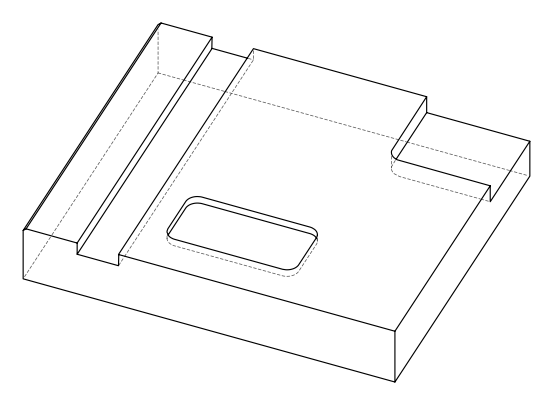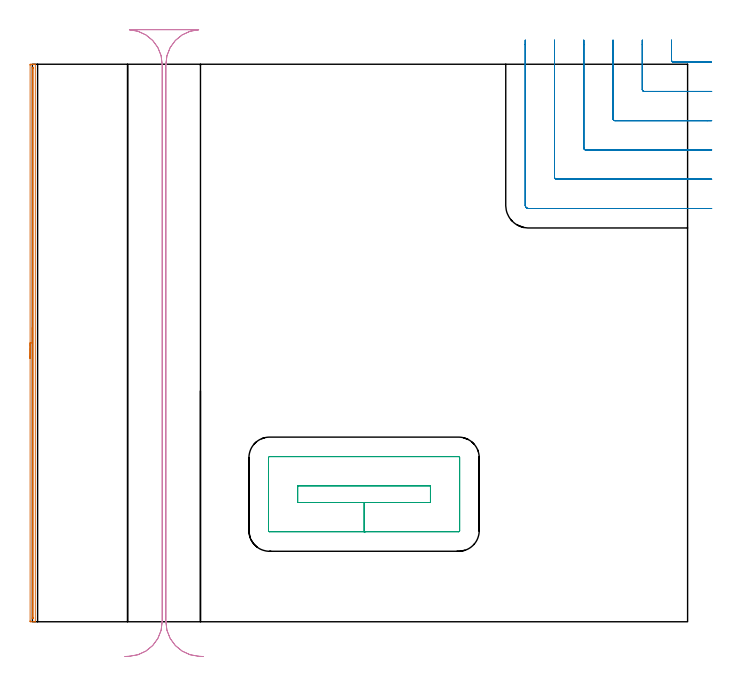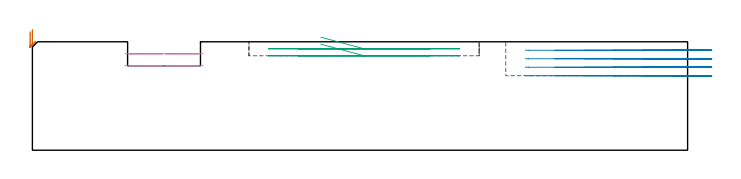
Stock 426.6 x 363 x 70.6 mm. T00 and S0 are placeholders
(PLAN: 4 operations, 2 tool changes, 19.2 min)
(1 AREA_MILL | FG_CHAMFER_SURFACE | UGT0205_001 | 5.95 min | 2098 mm3)
(2 MILL_CORNER_NOTCH_RECTANGULAR | CORNER_NOTCH_RECTANGULAR | UGT0201_109 | Follow Part, ap 6.35, ae 75% | 7.12 min | 277917 mm3)
(3 MILL_RECTANGULAR_POCKET | POCKET_RECTANGULAR_STRAIGHT | UGT0201_109 | Follow Part, ap 6.35, ae 75% | 2.48 min | 99971 mm3)
(4 MILL_RECTANGULAR_SLOT | SLOT_RECTANGULAR | UGT0201_009 | Follow Part, ap 11.25, ae 75% | 3.69 min | 268539 mm3)
(TOOL UGT0205_001 | Chamfer Mill 20 x 3 x 45 deg. | D20 FL50 Z2)
(TOOL UGT0201_109 | End Mill 25.4 mm | D25.4 FL25 Z2)
(TOOL UGT0201_009 | End Mill 45 mm | D45 FL63 Z6)
(OP 1 AREA_MILL)
G17 G21 G94 G90
T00 M6
G54
G17 G0 G90 X-1.5 Y171.5 S1061 M3
G43 Z80.6 H0
Z77.2
G94 G1 Y171.538 Z76.328 F250.
Y171.652 Z75.464
Y171.841 Z74.612
Y172.103 Z73.78
Y172.437 Z72.974
Y172.84 Z72.2
Y173.308 Z71.464
Y173.84 Z70.772
Y174.429 Z70.129
Y175.072 Z69.54
Y175.764 Z69.008
Y176.5 Z68.54
Y177.274 Z68.137
Y178.08 Z67.803
Y178.912 Z67.541
Y179.764 Z67.352
Y180.628 Z67.238
Y181.5 Z67.2
X-1.499 Y362.383 Z67.201
X-1.496 Y362.771
X-1.491 Y362.99 Z67.204
X-1.115 Y363. Z67.579
X-0.572 Z68.125
X-0.238 Z68.458
X0.305 Z69.001
X0.638 Z69.333
X1.306 Z70.005
X1.607 Z70.307
X1.755 Y362.998 Z70.448
X1.898 Y362.99 Z70.589
X1.9 Y362.83 Z70.6
Y0.17
X1.898 Y0.01 Z70.589
X1.755 Y0.002 Z70.448
X1.607 Y0. Z70.306
X1.306 Z70.005
X0.638 Z69.333
X-0.572 Z68.125
X-1.115 Y0.001 Z67.579
X-1.342 Y0.004 Z67.353
X-1.491 Y0.01 Z67.204
X-1.496 Y0.228 Z67.201
X-1.5 Y0.617 Z67.2
Y181.5
X-0.086 Z68.614
X-0.085 Y360.597 Z68.615
X-0.083 Y360.888 Z68.617
X-0.081 Y360.96 Z68.619
X-0.079 Y360.988 Z68.621
X-0.063 Y360.991 Z68.637
X0.002 Y360.995 Z68.702
X0.244 Y360.999 Z68.944
X0.419 Y360.997 Z69.119
X0.451 Y360.994 Z69.151
X0.479 Y360.99 Z69.179
X0.48 Y360.95 Z69.18
X0.484 Y360.754 Z69.184
X0.485 Y360.597 Z69.185
X0.486 Y360.441 Z69.186
X0.485 Y2.559 Z69.185
Y2.403
X0.483 Y2.333 Z69.183
X0.475 Y2.01 Z69.175
X0.155 Y2.002 Z68.855
X-0.019 Y2.003 Z68.681
X-0.051 Y2.006 Z68.649
X-0.079 Y2.01 Z68.621
X-0.08 Y2.05 Z68.62
X-0.084 Y2.246 Z68.616
X-0.085 Y2.403 Z68.615
X-0.086 Y2.986 Z68.614
Y181.5
Y182.372 Z68.652
Y183.237 Z68.766
Y184.088 Z68.955
Y184.92 Z69.217
Y185.726 Z69.551
Y186.5 Z69.954
Y187.236 Z70.423
Y187.928 Z70.954
Y188.571 Z71.543
Y189.16 Z72.186
Y189.692 Z72.878
Y190.16 Z73.614
Y190.563 Z74.388
Y190.897 Z75.194
Y191.159 Z76.026
Y191.348 Z76.878
Y191.462 Z77.743
Y191.5 Z78.614
G0 Z80.6
M5
M2
(OP 2 MILL_CORNER_NOTCH_RECTANGULAR)
G17 G21 G94 G90
T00 M6
G54
G17 G0 G90 X416.15 Y378.7 S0 M3
G43 Z80.6 H0
Z65.075
G94 G1 Y375.7 F250.
Y365.612 F500.
G3 X417.412 Y364.35 R1.27
G1 X439.228
X442.228 F250.
G0 Z80.6
X397.1 Y378.7
Z65.075
G1 Y375.7
Y346.563 F500.
G3 X398.363 Y345.3 R1.27
G1 X439.3
X442.3 F250.
G0 Z80.6
X378.05 Y378.7
Z65.075
G1 Y375.7
Y327.514 F500.
G3 X379.314 Y326.25 R1.27
G1 X439.3
X442.3 F250.
G0 Z80.6
X359. Y378.7
Z65.075
G1 Y375.7
Y308.464 F500.
G3 X360.264 Y307.2 R1.27
G1 X439.3
X442.3 F250.
G0 Z80.6
X339.95 Y378.7
Z65.075
G1 Y375.7
Y289.414 F500.
G3 X341.214 Y288.15 R1.27
G1 X439.3
X442.3 F250.
G0 Z80.6
X320.9 Y378.7
Z65.075
G1 Y375.7
Y271.2 F500.
G3 X323. Y269.1 R2.1
G1 X439.3
X442.3 F250.
G0 Z80.6
X416.15 Y378.7
Z59.55
G1 Y375.7
Y365.612 F500.
G3 X417.412 Y364.35 R1.27
G1 X439.228
X442.228 F250.
G0 Z80.6
X397.1 Y378.7
Z59.55
G1 Y375.7
Y346.563 F500.
G3 X398.363 Y345.3 R1.27
G1 X439.3
X442.3 F250.
G0 Z80.6
X378.05 Y378.7
Z59.55
G1 Y375.7
Y327.514 F500.
G3 X379.314 Y326.25 R1.27
G1 X439.3
X442.3 F250.
G0 Z80.6
X359. Y378.7
Z59.55
G1 Y375.7
Y308.464 F500.
G3 X360.264 Y307.2 R1.27
G1 X439.3
X442.3 F250.
G0 Z80.6
X339.95 Y378.7
Z59.55
G1 Y375.7
Y289.414 F500.
G3 X341.214 Y288.15 R1.27
G1 X439.3
X442.3 F250.
G0 Z80.6
X320.9 Y378.7
Z59.55
G1 Y375.7
Y271.2 F500.
G3 X323. Y269.1 R2.1
G1 X439.3
X442.3 F250.
G0 Z80.6
X416.15 Y378.7
Z54.025
G1 Y375.7
Y365.612 F500.
G3 X417.412 Y364.35 R1.27
G1 X439.228
X442.228 F250.
G0 Z80.6
X397.1 Y378.7
Z54.025
G1 Y375.7
Y346.563 F500.
G3 X398.363 Y345.3 R1.27
G1 X439.3
X442.3 F250.
G0 Z80.6
X378.05 Y378.7
Z54.025
G1 Y375.7
Y327.514 F500.
G3 X379.314 Y326.25 R1.27
G1 X439.3
X442.3 F250.
G0 Z80.6
X359. Y378.7
Z54.025
G1 Y375.7
Y308.464 F500.
G3 X360.264 Y307.2 R1.27
G1 X439.3
X442.3 F250.
G0 Z80.6
X339.95 Y378.7
Z54.025
G1 Y375.7
Y289.414 F500.
G3 X341.214 Y288.15 R1.27
G1 X439.3
X442.3 F250.
G0 Z80.6
X320.9 Y378.7
Z54.025
G1 Y375.7
Y271.2 F500.
G3 X323. Y269.1 R2.1
G1 X439.3
X442.3 F250.
G0 Z80.6
X416.15 Y378.7
Z48.5
G1 Y375.7
Y365.612 F500.
G3 X417.412 Y364.35 R1.27
G1 X439.228
X442.228 F250.
G0 Z80.6
X397.1 Y378.7
Z48.5
G1 Y375.7
Y346.563 F500.
G3 X398.363 Y345.3 R1.27
G1 X439.3
X442.3 F250.
G0 Z80.6
X378.05 Y378.7
Z48.5
G1 Y375.7
Y327.514 F500.
G3 X379.314 Y326.25 R1.27
G1 X439.3
X442.3 F250.
G0 Z80.6
X359. Y378.7
Z48.5
G1 Y375.7
Y308.464 F500.
G3 X360.264 Y307.2 R1.27
G1 X439.3
X442.3 F250.
G0 Z80.6
X339.95 Y378.7
Z48.5
G1 Y375.7
Y289.414 F500.
G3 X341.214 Y288.15 R1.27
G1 X439.3
X442.3 F250.
G0 Z80.6
X320.9 Y378.7
Z48.5
G1 Y375.7
Y271.2 F500.
G3 X323. Y269.1 R2.1
G1 X439.3
X442.3 F250.
G0 Z80.6
M5
M2
(OP 3 MILL_RECTANGULAR_POCKET)
G17 G21 G94 G90
T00 M6
G54
G17 G0 G90 X187.773 Y77.65 S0 M3
G43 Z80.6 H0
Z73.6
G94 G1 X215.95 Z66.05 F250.
X259.15 F500.
Y88.45
X172.75
Y77.65
X215.95
Y58.6
X277.5
G3 X278.2 Y59.3 R0.7
G1 Y106.8
G3 X277.5 Y107.5 R0.7
G1 X154.4
G3 X153.7 Y106.8 R0.7
G1 Y59.3
G3 X154.4 Y58.6 R0.7
G1 X215.95
X216.95
G0 X187.773 Y77.65 Z69.05
G1 X215.95 Z61.5 F250.
X259.15 F500.
Y88.45
X172.75
Y77.65
X215.95
Y58.6
X277.5
G3 X278.2 Y59.3 R0.7
G1 Y106.8
G3 X277.5 Y107.5 R0.7
G1 X154.4
G3 X153.7 Y106.8 R0.7
G1 Y59.3
G3 X154.4 Y58.6 R0.7
G1 X215.95
X216.95
G0 Z80.6
M5
M2
(OP 4 MILL_RECTANGULAR_SLOT)
G17 G21 G94 G90
T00 M6
G54
G17 G0 G90 X111.235 Y-22.625 S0 M3
G43 Z80.6 H0
Z62.8
G94 G1 X108.239 Y-22.47 F250.
G2 X86.9 Y0. R22.5 F500.
G1 Y363.
G2 X108.239 Y385.47 R22.5
G1 Y385.5
X63.161
Y385.47
G2 X84.5 Y363. R22.5
G1 Y0.
G2 X63.161 Y-22.47 R22.5
G1 X60.165 Y-22.625 F250.
G0 X111.234 Z55.
G1 X108.238 Y-22.47
G2 X86.9 Y0. R22.5 F500.
G1 Y363.
G2 X108.238 Y385.47 R22.5
G1 Y385.5
X63.162
Y385.47
G2 X84.5 Y363. R22.5
G1 Y0.
G2 X63.162 Y-22.47 R22.5
G1 X60.166 Y-22.625 F250.
G0 Z80.6
M5
M2
